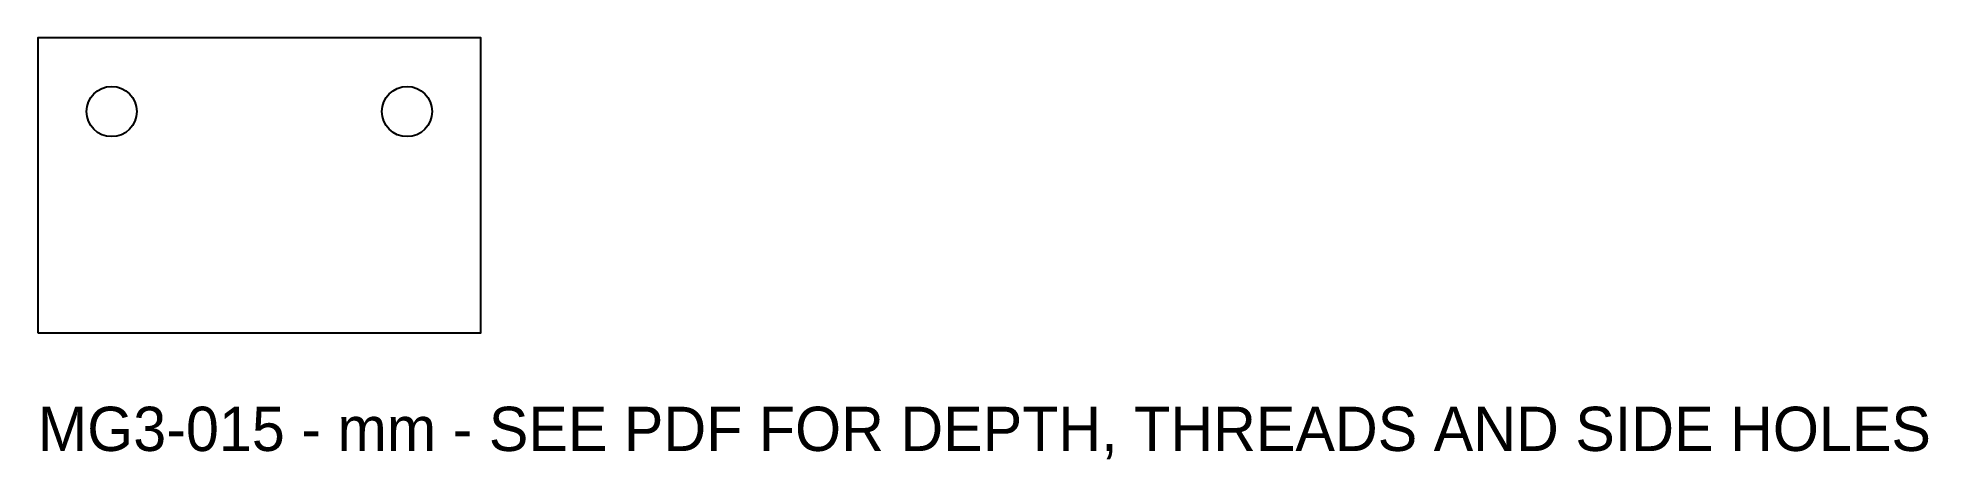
# Model space of a CAD drawing. Header units: millimetres. Extents: x 0 to 128, y -9 to 20.
import ezdxf

# ---------------------------------------------------------------- set-up
doc = ezdxf.new("R2010")
doc.units = ezdxf.units.MM
for name, color, linetype in [('NOTES', 2, 'Continuous'), ('OUTLINE', 7, 'Continuous'), ('THROUGH', 3, 'Continuous')]:
    doc.layers.add(name, color=color, linetype=linetype)

msp = doc.modelspace()

# ---------------------------------------------------------------- linework, layer by layer
at = {"layer": 'OUTLINE'}
msp.add_lwpolyline([(0, 0), (30, 0), (30, 20), (0, 20)], close=True, dxfattribs=at)
at = {"layer": 'THROUGH'}
for centre in [(5, 15), (25, 15)]:
    msp.add_circle(centre, 1.7, dxfattribs=at)

# ---------------------------------------------------------------- texts
at = {"layer": 'NOTES'}
msp.add_text('MG3-015 - mm - SEE PDF FOR DEPTH, THREADS AND SIDE HOLES', height=3, dxfattribs=at).set_placement((0, -8))

doc.saveas('drawing.dxf')
